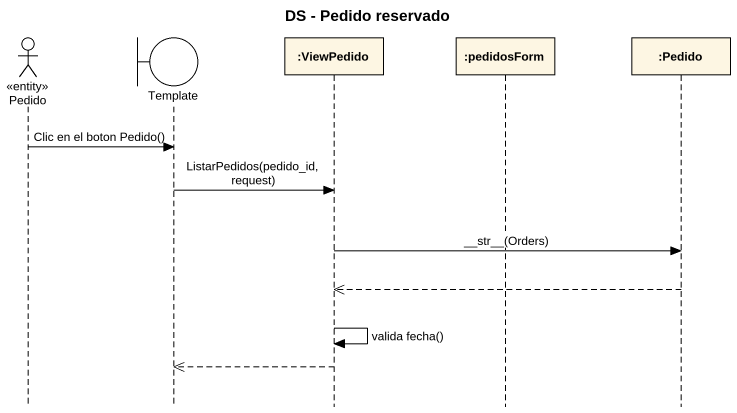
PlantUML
@startuml
title DS - Pedido reservado
hide footbox
actor Pedido <<entity>>
boundary Template
participant ":ViewPedido" as ViewPedido
participant ":pedidosForm" as pedidosForm
participant ":Pedido" as Pedido_2

Pedido -> Template : Clic en el boton Pedido()
Template -> ViewPedido : ListarPedidos(pedido_id, request)
ViewPedido -> Pedido_2 : ~__str~__(Orders)
Pedido_2 -->> ViewPedido
ViewPedido -> ViewPedido : valida fecha()
ViewPedido -->> Template
@enduml
